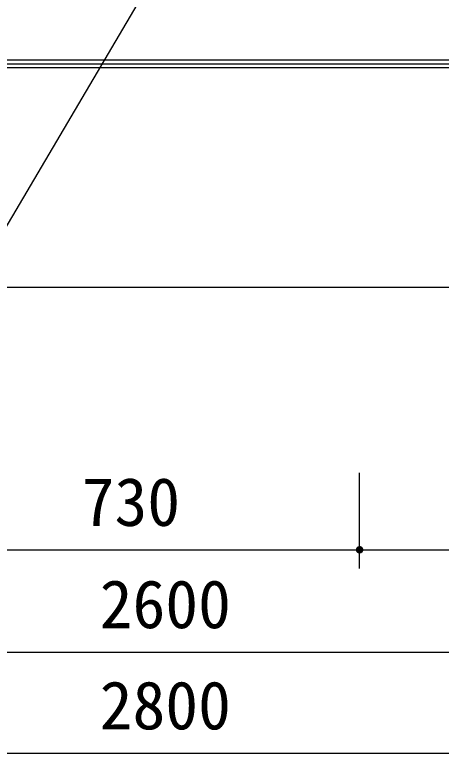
# Model space of a CAD drawing. Units: millimetres, scale not verified. Extents: x -8910 to 8910, y -6308 to 6308.
# Drawn here: x -4941 to -4260, y -1189 to -10 of the extents above; entities that cross this region are included whole.
import ezdxf
from ezdxf.enums import TextEntityAlignment as Align

# ---------------------------------------------------------------- set-up
doc = ezdxf.new("R2010")
doc.units = ezdxf.units.MM
doc.header["$LTSCALE"] = 30
for name, color, linetype, lineweight in [('0-0_製作', 5, 'Continuous', 25), ('0-1_空気管', 3, 'Continuous', 25), ('0-B_機器', 2, 'Continuous', 25), ('0-D_文字', 7, 'Continuous', 25)]:
    doc.layers.add(name, color=color, linetype=linetype, lineweight=lineweight)
doc.styles.add('ＭＳ ゴシック', font='')
doc.styles.get('ＭＳ ゴシック').set_extended_font_data('MS Gothic')

msp = doc.modelspace()

# ---------------------------------------------------------------- linework, layer by layer
at = {"layer": '0-0_製作', "color": 2}
for p, q in [((-4390.77, -894.38), (-4390.77, -741.41)), ((-6100.77, -1189.18), (-3300.77, -1189.18))]:
    msp.add_line(p, q, dxfattribs=at)
at = {"layer": '0-0_製作'}
for points in [[(-4395.39, -860.55), (-4390.77, -864.38), (-4395.83, -861.16)], [(-4394.88, -860), (-4390.77, -864.38), (-4395.39, -860.55)], [(-4394.3, -859.52), (-4390.77, -864.38), (-4394.88, -860)], [(-4393.66, -859.12), (-4390.77, -864.38), (-4394.3, -859.52)], [(-4392.98, -858.8), (-4390.77, -864.38), (-4393.66, -859.12)], [(-4392.26, -858.57), (-4390.77, -864.38), (-4392.98, -858.8)], [(-4391.52, -858.42), (-4390.77, -864.38), (-4392.26, -858.57)], [(-4391.52, -858.42), (-4390.77, -858.38), (-4390.77, -864.38)], [(-4390.77, -858.38), (-4384.77, -864.38), (-4390.77, -864.38)], [(-4390.39, -858.39), (-4384.77, -864.38), (-4390.77, -858.38)], [(-4389.64, -858.48), (-4384.77, -864.38), (-4390.39, -858.39)], [(-4388.91, -858.67), (-4384.77, -864.38), (-4389.64, -858.48)], [(-4388.21, -858.95), (-4384.77, -864.38), (-4388.91, -858.67)], [(-4387.55, -859.31), (-4384.77, -864.38), (-4388.21, -858.95)], [(-4386.94, -859.75), (-4384.77, -864.38), (-4387.55, -859.31)], [(-4386.39, -860.27), (-4384.77, -864.38), (-4386.94, -859.75)], [(-4385.91, -860.85), (-4384.77, -864.38), (-4386.39, -860.27)], [(-4396.76, -864), (-4390.77, -864.38), (-4396.77, -864.38)], [(-4396.77, -864.38), (-4396.35, -866.59), (-4396.72, -865.13)], [(-4396.77, -864.38), (-4396.03, -867.27), (-4396.35, -866.59)], [(-4390.77, -864.38), (-4396.03, -867.27), (-4396.77, -864.38)], [(-4396.66, -863.25), (-4390.77, -864.38), (-4396.76, -864)], [(-4396.72, -865.13), (-4396.35, -866.59), (-4396.58, -865.87)], [(-4396.47, -862.52), (-4390.77, -864.38), (-4396.66, -863.25)], [(-4396.2, -861.82), (-4390.77, -864.38), (-4396.47, -862.52)], [(-4395.83, -861.16), (-4390.77, -864.38), (-4396.2, -861.82)], [(-4390.77, -864.38), (-4395.62, -867.9), (-4396.03, -867.27)], [(-4390.77, -864.38), (-4395.14, -868.48), (-4395.62, -867.9)], [(-4390.77, -864.38), (-4394.59, -869), (-4395.14, -868.48)], [(-4390.77, -864.38), (-4393.98, -869.44), (-4394.59, -869)], [(-4390.77, -864.38), (-4393.32, -869.81), (-4393.98, -869.44)], [(-4390.77, -864.38), (-4392.62, -870.08), (-4393.32, -869.81)], [(-4390.77, -864.38), (-4391.89, -870.27), (-4392.62, -870.08)], [(-4390.77, -864.38), (-4391.15, -870.37), (-4391.89, -870.27)], [(-4390.77, -864.38), (-4390.77, -870.38), (-4391.15, -870.37)], [(-4390.77, -864.38), (-4390.02, -870.33), (-4390.77, -870.38)], [(-4390.77, -864.38), (-4389.28, -870.19), (-4390.02, -870.33)], [(-4384.77, -864.38), (-4389.28, -870.19), (-4390.77, -864.38)], [(-4384.77, -864.38), (-4388.56, -869.96), (-4389.28, -870.19)], [(-4384.77, -864.38), (-4387.88, -869.64), (-4388.56, -869.96)], [(-4384.77, -864.38), (-4387.24, -869.23), (-4387.88, -869.64)], [(-4384.77, -864.38), (-4386.66, -868.75), (-4387.24, -869.23)], [(-4384.77, -864.38), (-4386.15, -868.2), (-4386.66, -868.75)], [(-4384.77, -864.38), (-4385.7, -867.59), (-4386.15, -868.2)], [(-4385.51, -861.49), (-4384.77, -864.38), (-4385.91, -860.85)], [(-4384.77, -864.38), (-4385.34, -866.93), (-4385.7, -867.59)], [(-4385.19, -862.17), (-4384.77, -864.38), (-4385.51, -861.49)], [(-4384.77, -864.38), (-4385.06, -866.23), (-4385.34, -866.93)], [(-4385.19, -862.17), (-4384.82, -863.63), (-4384.77, -864.38)], [(-4384.96, -862.89), (-4384.82, -863.63), (-4385.19, -862.17)], [(-4384.77, -864.38), (-4384.87, -865.5), (-4385.06, -866.23)], [(-4384.77, -864.38), (-4384.78, -864.75), (-4384.87, -865.5)]]:
    msp.add_solid(points, dxfattribs=at)
at = {"layer": '0-1_空気管'}
for p, q in [((-3835.85, -82.84), (-5604.75, -82.84)), ((-3835.85, -88.84), (-5604.75, -88.84)), ((-3835.85, -94.84), (-5604.75, -94.84))]:
    msp.add_line(p, q, dxfattribs=at)
at = {"layer": '0-B_機器'}
for p, q in [((-6073.84, -444.84), (-3273.85, -444.84)), ((-5120.77, -864.38), (-4390.77, -864.38)), ((-4390.77, -864.38), (-3940.77, -864.38)), ((-6000.77, -1027.64), (-3400.77, -1027.64))]:
    msp.add_line(p, q, dxfattribs=at)
at = {"layer": '0-D_文字', "color": 3}
msp.add_line((-4989.34, -406.87), (-4321.42, 726.35), dxfattribs=at)

# ---------------------------------------------------------------- texts
at = {"layer": '0-0_製作', "color": 4, "style": 'ＭＳ ゴシック'}
for s, p in [('730', (-4834.52, -849.38)), ('2600', (-4805.77, -1012.64)), ('2800', (-4805.77, -1174.18))]:
    msp.add_text(s, height=76.98, dxfattribs=at).set_placement(p, align=Align.BOTTOM_LEFT)

doc.saveas('drawing.dxf')
